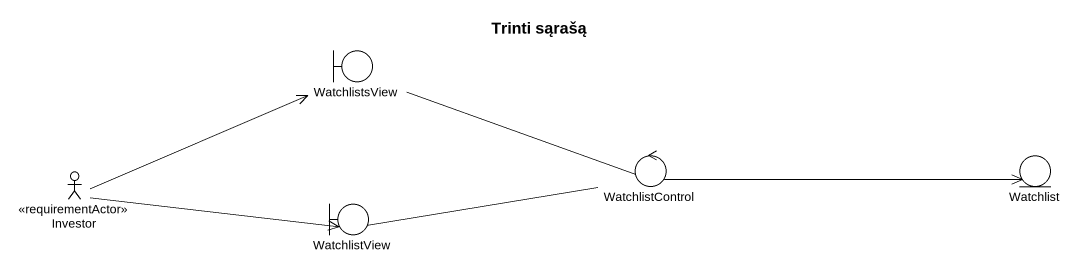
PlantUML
@startuml
title Trinti sąrašą
boundary WatchlistsView
control WatchlistControl
entity Watchlist
actor Investor <<requirementActor>>
boundary WatchlistView
WatchlistsView -right- WatchlistControl
WatchlistControl -right-> Watchlist
Investor -right-> WatchlistsView
Investor -right-> WatchlistView
WatchlistView -right- WatchlistControl
@enduml
